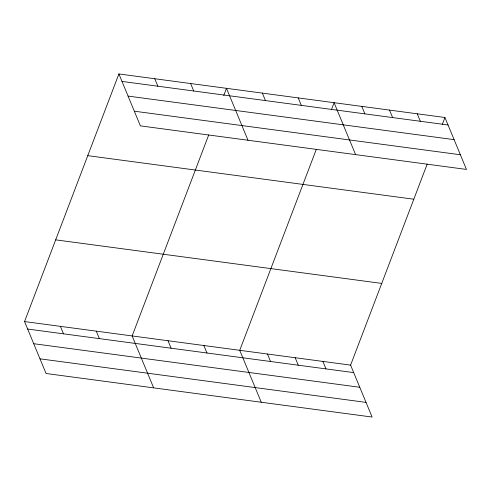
<?xml version="1.0" encoding="UTF-8"?>
<svg xmlns="http://www.w3.org/2000/svg" width="491" height="491" viewBox="0 0 491 491"><rect width="100%" height="100%" fill="white"/><g stroke="black" fill="none" stroke-linecap="round" stroke-linejoin="round"><path stroke-width="0.74" d="M427.188 164.098L350.599 365.126L372.11 417.055L46.062 373.498L24.55 321.568L118.89 73.945L444.938 117.502L466.45 169.432L140.401 125.874L118.89 73.945M208.736 134.908L132.147 335.942L153.658 387.872M223.755 95.487L226.486 88.319L247.998 140.248M316.333 149.289L239.743 350.316L261.255 402.246M331.351 109.861L334.083 102.693L355.594 154.622M442.213 124.671L444.938 117.502M121.983 81.414L448.038 124.978M128.065 96.089L454.114 139.647M134.325 111.199L460.374 154.763M87.76 155.659L413.809 199.217M55.679 239.854L381.734 283.411M24.55 321.568L350.599 365.126M27.643 329.044L353.698 372.601M33.719 343.712L359.774 387.27M39.98 358.829L366.034 402.387M417.227 113.802L420.321 121.271M389.51 110.101L392.61 117.57M361.799 106.394L364.893 113.869M298.221 97.899L301.314 105.375M262.354 93.112L265.447 100.581M322.888 361.425L325.981 368.901M190.625 83.525L193.718 91.001M295.171 357.724L298.264 365.194M154.757 78.738L157.85 86.207M267.46 354.023L270.553 361.493M203.875 345.529L206.975 352.998M168.014 340.736L171.107 348.205M96.279 331.155L99.378 338.624M60.418 326.362L63.511 333.831"/></g></svg>
